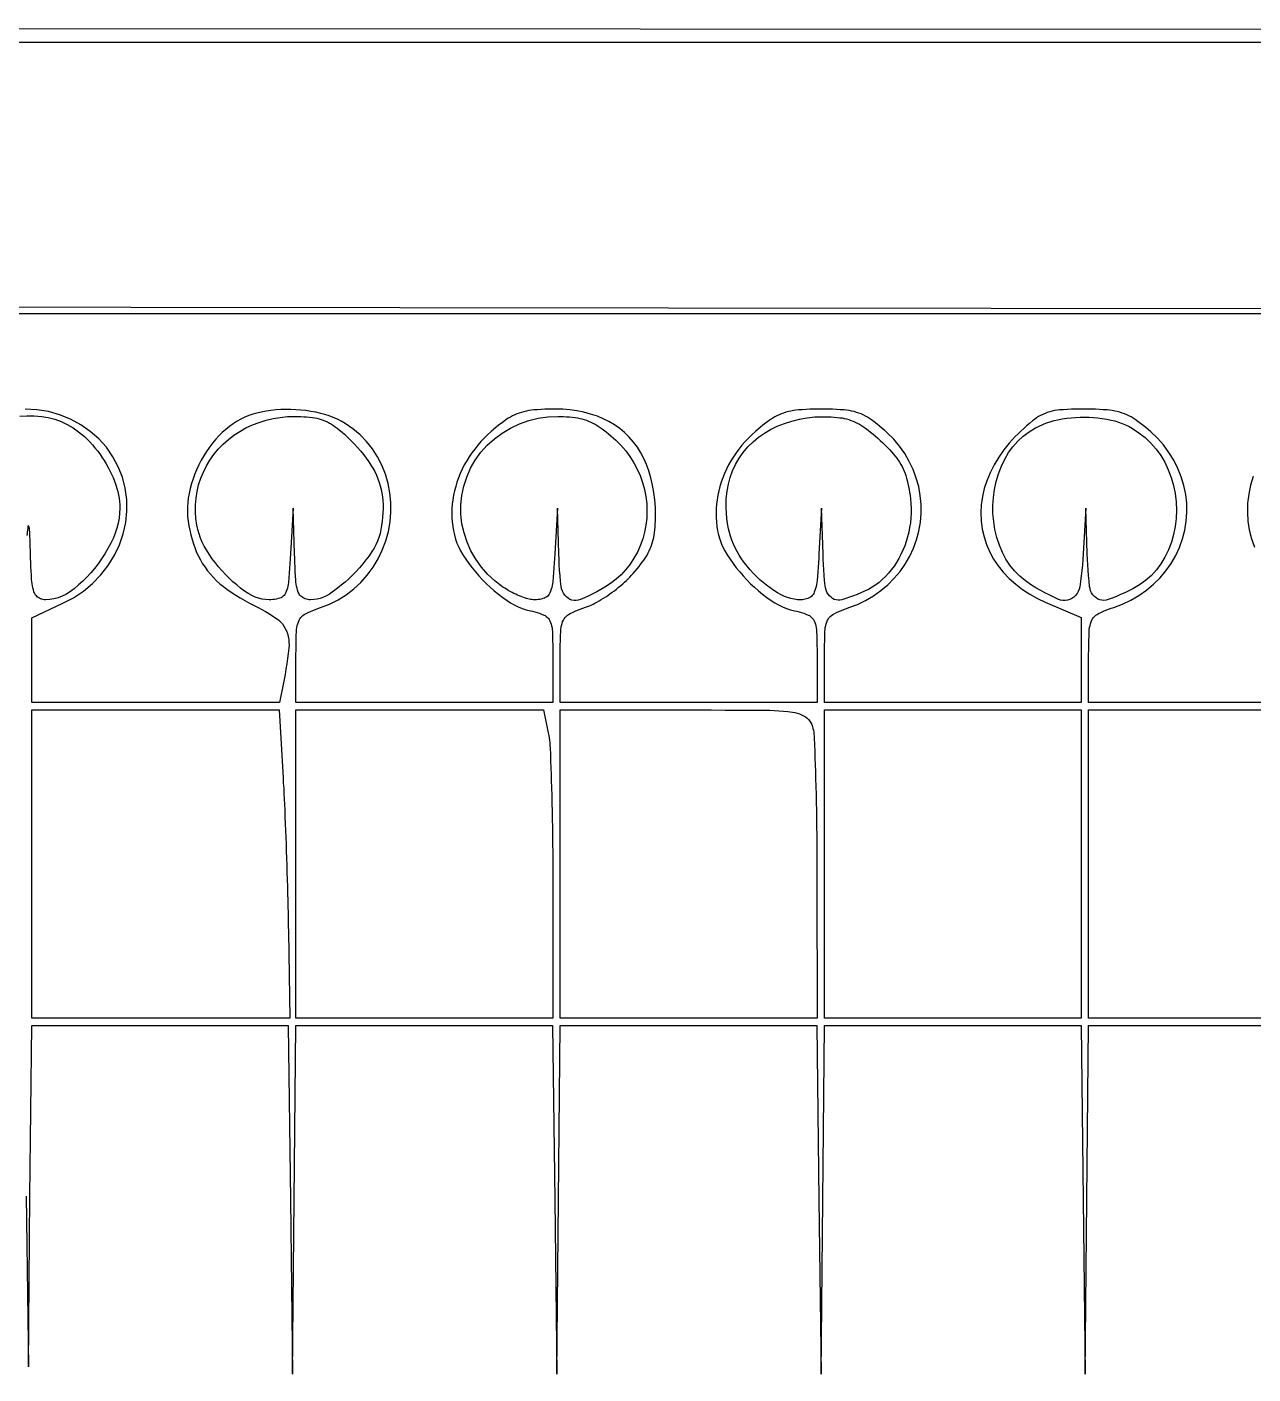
# Model space of a CAD drawing. Header units: millimetres. Extents: x -134 to 134, y -49 to 49.
# Drawn here: x -61.8 to -44.63, y -48.73 to -29.86 of the extents above; entities that cross this region are included whole.
import ezdxf

# ---------------------------------------------------------------- set-up
doc = ezdxf.new("R2010")
doc.units = ezdxf.units.MM
doc.header["$LTSCALE"] = 10
doc.header["$MEASUREMENT"] = 0

# ---------------------------------------------------------------- blocks, each defined once
blk = doc.blocks.new('DT0B-ULTRA_v_1')
at = {"color": 7, "linetype": 'Continuous', "lineweight": -3}
for points in [[(132.904, -29.961, 0), (-0.213, -29.908, 0), (-133.517, -29.856, 0)], [(-61.808, -46.234, 0), (-61.778, -48.624, 0), (-61.755, -46.234, 0), (-61.731, -43.844, 0), (-59.934, -43.844, 0), (-58.137, -43.844, 0), (-58.107, -46.285, 0), (-58.078, -48.727, 0), (-58.054, -46.285, 0), (-58.03, -43.844, 0), (-56.233, -43.844, 0), (-54.436, -43.844, 0), (-54.406, -46.285, 0), (-54.377, -48.727, 0), (-54.353, -46.285, 0), (-54.329, -43.844, 0), (-52.532, -43.844, 0), (-50.735, -43.844, 0), (-50.706, -46.285, 0), (-50.676, -48.727, 0), (-50.652, -46.285, 0), (-50.629, -43.844, 0), (-48.832, -43.844, 0), (-47.034, -43.844, 0), (-47.005, -46.285, 0), (-46.975, -48.727, 0), (-46.952, -46.285, 0), (-46.928, -43.844, 0), (-45.131, -43.844, 0), (-43.334, -43.844, 0)], [(-30.223, -33.821, 0), (-52.813, -33.795, 0), (-75.403, -33.769, 0)], [(-78.557, -30.069, 0), (-52.565, -30.069, 0), (-26.574, -30.069, 0)], [(-51.992, -37.249, 0), (-51.951, -37.311, 0), (-51.908, -37.373, 0), (-51.863, -37.432, 0), (-51.815, -37.491, 0), (-51.766, -37.547, 0), (-51.715, -37.602, 0), (-51.662, -37.655, 0), (-51.608, -37.706, 0), (-51.552, -37.756, 0), (-51.494, -37.803, 0), (-51.435, -37.849, 0), (-51.374, -37.892, 0), (-51.323, -37.924, 0), (-51.271, -37.953, 0), (-51.217, -37.979, 0), (-51.161, -38.001, 0), (-51.104, -38.02, 0), (-51.046, -38.034, 0), (-51.014, -38.042, 0), (-50.982, -38.05, 0), (-50.95, -38.06, 0), (-50.919, -38.07, 0), (-50.888, -38.082, 0), (-50.858, -38.094, 0), (-50.84, -38.103, 0), (-50.823, -38.114, 0), (-50.808, -38.127, 0), (-50.794, -38.142, 0), (-50.783, -38.158, 0), (-50.773, -38.175, 0), (-50.763, -38.199, 0), (-50.755, -38.223, 0), (-50.748, -38.247, 0), (-50.743, -38.272, 0), (-50.74, -38.297, 0), (-50.738, -38.323, 0), (-50.736, -38.388, 0), (-50.734, -38.452, 0), (-50.733, -38.517, 0), (-50.732, -38.582, 0), (-50.732, -38.647, 0), (-50.731, -38.712, 0), (-50.731, -39.321, 0), (-52.53, -39.321, 0), (-54.329, -39.321, 0), (-54.329, -38.712, 0), (-54.329, -38.646, 0), (-54.329, -38.581, 0), (-54.328, -38.515, 0), (-54.326, -38.449, 0), (-54.324, -38.384, 0), (-54.322, -38.318, 0), (-54.32, -38.292, 0), (-54.316, -38.266, 0), (-54.311, -38.24, 0), (-54.304, -38.215, 0), (-54.295, -38.19, 0), (-54.284, -38.166, 0), (-54.273, -38.147, 0), (-54.26, -38.129, 0), (-54.245, -38.113, 0), (-54.229, -38.098, 0), (-54.211, -38.085, 0), (-54.192, -38.074, 0), (-54.156, -38.058, 0), (-54.121, -38.042, 0), (-54.085, -38.027, 0), (-54.048, -38.012, 0), (-54.012, -37.999, 0), (-53.975, -37.986, 0), (-53.947, -37.977, 0), (-53.92, -37.966, 0), (-53.894, -37.955, 0), (-53.868, -37.943, 0), (-53.842, -37.93, 0), (-53.816, -37.916, 0), (-53.785, -37.897, 0), (-53.754, -37.879, 0), (-53.723, -37.859, 0), (-53.692, -37.84, 0), (-53.662, -37.819, 0), (-53.632, -37.798, 0), (-53.601, -37.776, 0), (-53.571, -37.753, 0), (-53.541, -37.73, 0), (-53.511, -37.706, 0), (-53.482, -37.682, 0), (-53.453, -37.657, 0), (-53.427, -37.634, 0), (-53.402, -37.611, 0), (-53.377, -37.587, 0), (-53.353, -37.562, 0), (-53.33, -37.537, 0), (-53.307, -37.512, 0), (-53.279, -37.479, 0), (-53.251, -37.447, 0), (-53.225, -37.413, 0), (-53.199, -37.379, 0), (-53.173, -37.345, 0), (-53.149, -37.31, 0), (-53.13, -37.282, 0), (-53.113, -37.254, 0), (-53.097, -37.224, 0), (-53.082, -37.195, 0), (-53.068, -37.164, 0), (-53.056, -37.133, 0), (-53.045, -37.102, 0), (-53.035, -37.071, 0), (-53.026, -37.039, 0), (-53.019, -37.007, 0), (-53.013, -36.974, 0), (-53.008, -36.941, 0), (-53.004, -36.9, 0), (-53, -36.858, 0), (-52.997, -36.816, 0), (-52.995, -36.774, 0), (-52.993, -36.733, 0), (-52.993, -36.691, 0), (-52.996, -36.586, 0), (-53.004, -36.482, 0), (-53.017, -36.378, 0), (-53.035, -36.275, 0), (-53.059, -36.173, 0), (-53.088, -36.072, 0), (-53.119, -35.986, 0), (-53.156, -35.902, 0), (-53.199, -35.821, 0), (-53.249, -35.744, 0), (-53.304, -35.671, 0), (-53.364, -35.602, 0), (-53.428, -35.539, 0), (-53.496, -35.482, 0), (-53.569, -35.43, 0), (-53.646, -35.384, 0), (-53.726, -35.344, 0), (-53.809, -35.31, 0), (-53.903, -35.28, 0), (-53.998, -35.254, 0), (-54.095, -35.234, 0), (-54.193, -35.22, 0), (-54.292, -35.212, 0), (-54.391, -35.209, 0), (-54.442, -35.209, 0), (-54.493, -35.21, 0), (-54.544, -35.212, 0), (-54.595, -35.215, 0), (-54.646, -35.218, 0), (-54.697, -35.222, 0), (-54.732, -35.226, 0), (-54.767, -35.231, 0), (-54.802, -35.237, 0), (-54.837, -35.246, 0), (-54.871, -35.255, 0), (-54.904, -35.266, 0), (-54.936, -35.278, 0), (-54.967, -35.291, 0), (-54.997, -35.305, 0), (-55.027, -35.321, 0), (-55.056, -35.338, 0), (-55.084, -35.357, 0), (-55.121, -35.383, 0), (-55.157, -35.409, 0), (-55.192, -35.436, 0), (-55.228, -35.464, 0), (-55.262, -35.493, 0), (-55.296, -35.522, 0), (-55.346, -35.568, 0), (-55.394, -35.616, 0), (-55.441, -35.665, 0), (-55.485, -35.716, 0), (-55.527, -35.769, 0), (-55.568, -35.823, 0), (-55.605, -35.878, 0), (-55.639, -35.934, 0), (-55.672, -35.991, 0), (-55.701, -36.05, 0), (-55.729, -36.11, 0), (-55.753, -36.171, 0), (-55.775, -36.231, 0), (-55.793, -36.292, 0), (-55.809, -36.354, 0), (-55.823, -36.416, 0), (-55.833, -36.479, 0), (-55.841, -36.543, 0), (-55.846, -36.604, 0), (-55.848, -36.666, 0), (-55.846, -36.728, 0), (-55.842, -36.79, 0), (-55.835, -36.852, 0), (-55.825, -36.913, 0), (-55.812, -36.972, 0), (-55.795, -37.03, 0), (-55.775, -37.087, 0), (-55.751, -37.143, 0), (-55.724, -37.197, 0), (-55.693, -37.249, 0), (-55.652, -37.311, 0), (-55.609, -37.373, 0), (-55.563, -37.432, 0), (-55.516, -37.491, 0), (-55.467, -37.547, 0), (-55.416, -37.602, 0), (-55.363, -37.655, 0), (-55.309, -37.706, 0), (-55.252, -37.756, 0), (-55.195, -37.803, 0), (-55.135, -37.849, 0), (-55.074, -37.892, 0), (-55.024, -37.924, 0), (-54.972, -37.953, 0), (-54.917, -37.979, 0), (-54.862, -38.001, 0), (-54.805, -38.02, 0), (-54.747, -38.034, 0), (-54.715, -38.042, 0), (-54.683, -38.05, 0), (-54.651, -38.06, 0), (-54.62, -38.07, 0), (-54.589, -38.082, 0), (-54.559, -38.094, 0), (-54.541, -38.103, 0), (-54.524, -38.114, 0), (-54.509, -38.127, 0), (-54.495, -38.142, 0), (-54.484, -38.158, 0), (-54.474, -38.175, 0), (-54.464, -38.199, 0), (-54.456, -38.223, 0), (-54.449, -38.247, 0), (-54.444, -38.272, 0), (-54.441, -38.297, 0), (-54.439, -38.323, 0), (-54.437, -38.388, 0), (-54.435, -38.452, 0), (-54.434, -38.517, 0), (-54.433, -38.582, 0), (-54.432, -38.647, 0), (-54.432, -38.712, 0), (-54.432, -39.321, 0), (-56.231, -39.321, 0), (-58.03, -39.321, 0), (-58.03, -38.712, 0), (-58.03, -38.647, 0), (-58.029, -38.582, 0), (-58.028, -38.516, 0), (-58.027, -38.451, 0), (-58.025, -38.386, 0), (-58.023, -38.321, 0), (-58.021, -38.295, 0), (-58.017, -38.269, 0), (-58.012, -38.243, 0), (-58.005, -38.217, 0), (-57.996, -38.192, 0), (-57.985, -38.168, 0), (-57.975, -38.149, 0), (-57.962, -38.131, 0), (-57.948, -38.114, 0), (-57.932, -38.1, 0), (-57.914, -38.087, 0), (-57.895, -38.076, 0), (-57.861, -38.059, 0), (-57.827, -38.044, 0), (-57.793, -38.029, 0), (-57.758, -38.015, 0), (-57.723, -38.002, 0), (-57.687, -37.99, 0), (-57.562, -37.942, 0), (-57.441, -37.882, 0), (-57.327, -37.81, 0), (-57.22, -37.728, 0), (-57.122, -37.637, 0), (-57.032, -37.536, 0), (-56.951, -37.425, 0), (-56.881, -37.308, 0), (-56.821, -37.184, 0), (-56.773, -37.056, 0), (-56.736, -36.924, 0), (-56.712, -36.789, 0), (-56.7, -36.654, 0), (-56.701, -36.519, 0), (-56.714, -36.384, 0), (-56.739, -36.251, 0), (-56.777, -36.121, 0), (-56.827, -35.995, 0), (-56.886, -35.877, 0), (-56.958, -35.766, 0), (-57.04, -35.663, 0), (-57.132, -35.569, 0), (-57.232, -35.484, 0), (-57.341, -35.41, 0), (-57.395, -35.379, 0), (-57.45, -35.351, 0), (-57.507, -35.326, 0), (-57.565, -35.304, 0), (-57.624, -35.285, 0), (-57.684, -35.269, 0), (-57.753, -35.254, 0), (-57.822, -35.241, 0), (-57.892, -35.231, 0), (-57.962, -35.223, 0), (-58.032, -35.218, 0), (-58.102, -35.215, 0), (-58.172, -35.215, 0), (-58.242, -35.217, 0), (-58.311, -35.222, 0), (-58.38, -35.229, 0), (-58.449, -35.239, 0), (-58.518, -35.252, 0), (-58.577, -35.265, 0), (-58.634, -35.282, 0), (-58.691, -35.301, 0), (-58.746, -35.324, 0), (-58.8, -35.35, 0), (-58.853, -35.379, 0), (-58.908, -35.414, 0), (-58.962, -35.452, 0), (-59.013, -35.493, 0), (-59.062, -35.536, 0), (-59.109, -35.582, 0), (-59.153, -35.631, 0), (-59.199, -35.686, 0), (-59.242, -35.743, 0), (-59.282, -35.802, 0), (-59.321, -35.862, 0), (-59.356, -35.924, 0), (-59.389, -35.988, 0), (-59.419, -36.052, 0), (-59.446, -36.118, 0), (-59.471, -36.185, 0), (-59.492, -36.253, 0), (-59.511, -36.321, 0), (-59.527, -36.391, 0), (-59.538, -36.455, 0), (-59.546, -36.519, 0), (-59.55, -36.584, 0), (-59.55, -36.648, 0), (-59.547, -36.713, 0), (-59.54, -36.778, 0), (-59.53, -36.843, 0), (-59.518, -36.907, 0), (-59.503, -36.972, 0), (-59.486, -37.035, 0), (-59.466, -37.098, 0), (-59.444, -37.16, 0), (-59.421, -37.216, 0), (-59.396, -37.27, 0), (-59.368, -37.323, 0), (-59.337, -37.375, 0), (-59.304, -37.425, 0), (-59.268, -37.473, 0), (-59.228, -37.521, 0), (-59.186, -37.568, 0), (-59.142, -37.613, 0), (-59.095, -37.655, 0), (-59.047, -37.695, 0), (-58.997, -37.733, 0), (-58.936, -37.776, 0), (-58.874, -37.816, 0), (-58.811, -37.855, 0), (-58.747, -37.892, 0), (-58.681, -37.927, 0), (-58.615, -37.961, 0), (-58.561, -37.988, 0), (-58.508, -38.016, 0), (-58.455, -38.046, 0), (-58.403, -38.077, 0), (-58.352, -38.109, 0), (-58.302, -38.143, 0), (-58.272, -38.166, 0), (-58.245, -38.191, 0), (-58.22, -38.219, 0), (-58.198, -38.25, 0), (-58.179, -38.282, 0), (-58.163, -38.316, 0), (-58.15, -38.355, 0), (-58.139, -38.394, 0), (-58.132, -38.435, 0), (-58.128, -38.475, 0), (-58.127, -38.516, 0), (-58.13, -38.557, 0), (-58.138, -38.631, 0), (-58.148, -38.705, 0), (-58.158, -38.779, 0), (-58.17, -38.853, 0), (-58.183, -38.926, 0), (-58.197, -38.999, 0), (-58.261, -39.321, 0), (-59.996, -39.321, 0), (-61.731, -39.321, 0), (-61.731, -38.727, 0), (-61.731, -38.133, 0), (-61.294, -37.93, 0), (-61.146, -37.852, 0), (-61.007, -37.758, 0), (-60.879, -37.651, 0), (-60.763, -37.531, 0), (-60.659, -37.399, 0), (-60.571, -37.257, 0), (-60.501, -37.111, 0), (-60.448, -36.958, 0), (-60.413, -36.8, 0), (-60.397, -36.64, 0), (-60.4, -36.478, 0), (-60.421, -36.318, 0), (-60.461, -36.164, 0), (-60.519, -36.016, 0), (-60.593, -35.876, 0), (-60.685, -35.745, 0), (-60.791, -35.627, 0), (-60.91, -35.522, 0), (-61.044, -35.429, 0), (-61.188, -35.351, 0), (-61.34, -35.29, 0), (-61.497, -35.245, 0), (-61.658, -35.218, 0), (-61.822, -35.209, 0)], [(-75.3, -33.872, 0), (-52.839, -33.872, 0), (-30.377, -33.872, 0)], [(-44.623, -36.155, 0), (-44.661, -36.276, 0), (-44.687, -36.399, 0), (-44.702, -36.525, 0), (-44.705, -36.652, 0), (-44.697, -36.778, 0), (-44.678, -36.903, 0), (-44.647, -37.025, 0), (-44.605, -37.145, 0)], [(-43.33, -39.321, 0), (-45.129, -39.321, 0), (-46.928, -39.321, 0), (-46.928, -38.712, 0), (-46.928, -38.646, 0), (-46.927, -38.581, 0), (-46.926, -38.515, 0), (-46.925, -38.45, 0), (-46.923, -38.385, 0), (-46.92, -38.319, 0), (-46.919, -38.293, 0), (-46.915, -38.267, 0), (-46.909, -38.241, 0), (-46.902, -38.216, 0), (-46.893, -38.191, 0), (-46.882, -38.167, 0), (-46.872, -38.148, 0), (-46.859, -38.13, 0), (-46.844, -38.113, 0), (-46.828, -38.098, 0), (-46.81, -38.086, 0), (-46.791, -38.075, 0), (-46.756, -38.058, 0), (-46.721, -38.042, 0), (-46.686, -38.027, 0), (-46.65, -38.013, 0), (-46.614, -38, 0), (-46.577, -37.987, 0), (-46.456, -37.941, 0), (-46.338, -37.886, 0), (-46.226, -37.82, 0), (-46.12, -37.746, 0), (-46.02, -37.662, 0), (-45.927, -37.571, 0), (-45.845, -37.475, 0), (-45.772, -37.371, 0), (-45.709, -37.262, 0), (-45.656, -37.147, 0), (-45.613, -37.028, 0), (-45.582, -36.905, 0), (-45.561, -36.781, 0), (-45.552, -36.655, 0), (-45.555, -36.529, 0), (-45.569, -36.404, 0), (-45.594, -36.281, 0), (-45.631, -36.16, 0), (-45.679, -36.04, 0), (-45.737, -35.925, 0), (-45.804, -35.816, 0), (-45.881, -35.712, 0), (-45.966, -35.616, 0), (-46.059, -35.527, 0), (-46.094, -35.496, 0), (-46.129, -35.467, 0), (-46.166, -35.438, 0), (-46.202, -35.41, 0), (-46.239, -35.383, 0), (-46.277, -35.356, 0), (-46.305, -35.338, 0), (-46.334, -35.32, 0), (-46.364, -35.304, 0), (-46.395, -35.29, 0), (-46.427, -35.277, 0), (-46.458, -35.265, 0), (-46.493, -35.254, 0), (-46.528, -35.245, 0), (-46.563, -35.237, 0), (-46.598, -35.23, 0), (-46.634, -35.225, 0), (-46.67, -35.221, 0), (-46.724, -35.218, 0), (-46.778, -35.214, 0), (-46.832, -35.212, 0), (-46.887, -35.21, 0), (-46.941, -35.209, 0), (-46.995, -35.209, 0), (-47.052, -35.209, 0), (-47.109, -35.21, 0), (-47.166, -35.212, 0), (-47.223, -35.215, 0), (-47.28, -35.218, 0), (-47.337, -35.222, 0), (-47.371, -35.225, 0), (-47.406, -35.231, 0), (-47.44, -35.238, 0), (-47.474, -35.246, 0), (-47.507, -35.257, 0), (-47.539, -35.269, 0), (-47.571, -35.283, 0), (-47.601, -35.298, 0), (-47.631, -35.315, 0), (-47.66, -35.333, 0), (-47.688, -35.353, 0), (-47.715, -35.374, 0), (-47.756, -35.41, 0), (-47.797, -35.445, 0), (-47.837, -35.482, 0), (-47.877, -35.519, 0), (-47.916, -35.556, 0), (-47.955, -35.595, 0), (-48.039, -35.685, 0), (-48.117, -35.782, 0), (-48.188, -35.884, 0), (-48.252, -35.99, 0), (-48.308, -36.101, 0), (-48.356, -36.215, 0), (-48.392, -36.324, 0), (-48.417, -36.435, 0), (-48.433, -36.549, 0), (-48.438, -36.663, 0), (-48.434, -36.777, 0), (-48.418, -36.89, 0), (-48.393, -37.001, 0), (-48.358, -37.108, 0), (-48.313, -37.212, 0), (-48.259, -37.311, 0), (-48.196, -37.405, 0), (-48.125, -37.493, 0), (-48.041, -37.581, 0), (-47.95, -37.662, 0), (-47.854, -37.736, 0), (-47.753, -37.804, 0), (-47.646, -37.863, 0), (-47.536, -37.914, 0), (-47.031, -38.128, 0), (-47.031, -38.724, 0), (-47.031, -39.321, 0), (-48.83, -39.321, 0), (-50.629, -39.321, 0), (-50.629, -38.712, 0), (-50.628, -38.647, 0), (-50.628, -38.582, 0), (-50.627, -38.516, 0), (-50.625, -38.451, 0), (-50.623, -38.386, 0), (-50.621, -38.321, 0), (-50.619, -38.295, 0), (-50.616, -38.269, 0), (-50.61, -38.243, 0), (-50.603, -38.217, 0), (-50.594, -38.192, 0), (-50.584, -38.168, 0), (-50.573, -38.149, 0), (-50.561, -38.131, 0), (-50.546, -38.114, 0), (-50.53, -38.1, 0), (-50.512, -38.087, 0), (-50.493, -38.076, 0), (-50.46, -38.059, 0), (-50.426, -38.044, 0), (-50.391, -38.029, 0), (-50.356, -38.015, 0), (-50.321, -38.002, 0), (-50.286, -37.99, 0), (-50.167, -37.945, 0), (-50.052, -37.89, 0), (-49.942, -37.826, 0), (-49.838, -37.752, 0), (-49.74, -37.67, 0), (-49.65, -37.58, 0), (-49.569, -37.484, 0), (-49.497, -37.381, 0), (-49.434, -37.272, 0), (-49.381, -37.158, 0), (-49.338, -37.04, 0), (-49.306, -36.918, 0), (-49.284, -36.795, 0), (-49.274, -36.67, 0), (-49.274, -36.545, 0), (-49.286, -36.42, 0), (-49.308, -36.296, 0), (-49.342, -36.176, 0), (-49.386, -36.057, 0), (-49.44, -35.942, 0), (-49.504, -35.833, 0), (-49.577, -35.729, 0), (-49.658, -35.632, 0), (-49.748, -35.543, 0), (-49.783, -35.511, 0), (-49.819, -35.48, 0), (-49.856, -35.449, 0), (-49.892, -35.419, 0), (-49.93, -35.39, 0), (-49.968, -35.361, 0), (-49.996, -35.342, 0), (-50.024, -35.324, 0), (-50.054, -35.307, 0), (-50.084, -35.292, 0), (-50.115, -35.278, 0), (-50.146, -35.266, 0), (-50.179, -35.255, 0), (-50.213, -35.245, 0), (-50.248, -35.237, 0), (-50.282, -35.23, 0), (-50.317, -35.225, 0), (-50.353, -35.222, 0), (-50.406, -35.218, 0), (-50.46, -35.214, 0), (-50.514, -35.212, 0), (-50.567, -35.21, 0), (-50.621, -35.209, 0), (-50.675, -35.209, 0), (-50.728, -35.209, 0), (-50.781, -35.21, 0), (-50.833, -35.212, 0), (-50.886, -35.214, 0), (-50.939, -35.218, 0), (-50.992, -35.222, 0), (-51.027, -35.225, 0), (-51.063, -35.23, 0), (-51.098, -35.237, 0), (-51.133, -35.245, 0), (-51.167, -35.254, 0), (-51.201, -35.265, 0), (-51.233, -35.277, 0), (-51.264, -35.29, 0), (-51.295, -35.304, 0), (-51.324, -35.32, 0), (-51.353, -35.337, 0), (-51.382, -35.356, 0), (-51.419, -35.382, 0), (-51.455, -35.408, 0), (-51.491, -35.436, 0), (-51.526, -35.464, 0), (-51.561, -35.493, 0), (-51.595, -35.522, 0), (-51.645, -35.568, 0), (-51.694, -35.616, 0), (-51.74, -35.665, 0), (-51.784, -35.716, 0), (-51.827, -35.769, 0), (-51.867, -35.823, 0), (-51.904, -35.878, 0), (-51.939, -35.934, 0), (-51.971, -35.991, 0), (-52.001, -36.05, 0), (-52.028, -36.11, 0), (-52.053, -36.171, 0), (-52.074, -36.231, 0), (-52.093, -36.292, 0), (-52.109, -36.354, 0), (-52.122, -36.416, 0), (-52.132, -36.479, 0), (-52.14, -36.543, 0), (-52.145, -36.604, 0), (-52.147, -36.666, 0), (-52.146, -36.728, 0), (-52.142, -36.79, 0), (-52.134, -36.852, 0), (-52.124, -36.913, 0), (-52.111, -36.972, 0), (-52.095, -37.03, 0), (-52.074, -37.087, 0), (-52.05, -37.143, 0), (-52.023, -37.197, 0), (-51.992, -37.249, 0)], [(-61.075, -35.526, 0), (-61.033, -35.56, 0), (-60.993, -35.595, 0), (-60.954, -35.632, 0), (-60.917, -35.67, 0), (-60.881, -35.709, 0), (-60.846, -35.75, 0), (-60.811, -35.794, 0), (-60.778, -35.838, 0), (-60.747, -35.884, 0), (-60.716, -35.93, 0), (-60.688, -35.978, 0), (-60.661, -36.026, 0), (-60.636, -36.073, 0), (-60.613, -36.121, 0), (-60.592, -36.17, 0), (-60.572, -36.219, 0), (-60.555, -36.269, 0), (-60.538, -36.32, 0), (-60.526, -36.365, 0), (-60.516, -36.411, 0), (-60.508, -36.457, 0), (-60.502, -36.503, 0), (-60.499, -36.55, 0), (-60.497, -36.597, 0), (-60.5, -36.668, 0), (-60.507, -36.739, 0), (-60.52, -36.809, 0), (-60.538, -36.878, 0), (-60.56, -36.946, 0), (-60.587, -37.012, 0), (-60.623, -37.089, 0), (-60.663, -37.163, 0), (-60.706, -37.236, 0), (-60.752, -37.307, 0), (-60.801, -37.376, 0), (-60.853, -37.443, 0), (-60.905, -37.504, 0), (-60.959, -37.563, 0), (-61.017, -37.62, 0), (-61.076, -37.673, 0), (-61.138, -37.725, 0), (-61.202, -37.773, 0), (-61.253, -37.805, 0), (-61.306, -37.832, 0), (-61.362, -37.854, 0), (-61.42, -37.869, 0), (-61.479, -37.878, 0), (-61.539, -37.882, 0), (-61.557, -37.881, 0), (-61.574, -37.878, 0), (-61.592, -37.873, 0), (-61.608, -37.867, 0), (-61.624, -37.859, 0), (-61.639, -37.85, 0), (-61.653, -37.839, 0), (-61.665, -37.827, 0), (-61.676, -37.814, 0), (-61.686, -37.799, 0), (-61.694, -37.784, 0), (-61.7, -37.767, 0), (-61.708, -37.74, 0), (-61.715, -37.712, 0), (-61.721, -37.684, 0), (-61.726, -37.655, 0), (-61.73, -37.626, 0), (-61.732, -37.598, 0), (-61.736, -37.538, 0), (-61.739, -37.478, 0), (-61.742, -37.418, 0), (-61.744, -37.359, 0), (-61.746, -37.299, 0), (-61.748, -37.239, 0), (-61.75, -37.19, 0), (-61.751, -37.141, 0), (-61.753, -37.092, 0), (-61.754, -37.043, 0), (-61.756, -36.994, 0), (-61.758, -36.946, 0), (-61.759, -36.93, 0), (-61.76, -36.914, 0), (-61.762, -36.899, 0), (-61.764, -36.883, 0), (-61.767, -36.868, 0), (-61.77, -36.852, 0), (-61.771, -36.851, 0), (-61.771, -36.85, 0), (-61.772, -36.848, 0), (-61.774, -36.848, 0), (-61.775, -36.847, 0), (-61.776, -36.847, 0), (-61.776, -36.847, 0), (-61.779, -36.847, 0), (-61.78, -36.847, 0), (-61.781, -36.848, 0), (-61.783, -36.849, 0), (-61.783, -36.851, 0), (-61.784, -36.852, 0), (-61.784, -36.852, 0), (-61.787, -36.879, 0), (-61.791, -36.904, 0), (-61.794, -36.93, 0), (-61.796, -36.956, 0), (-61.799, -36.982, 0)], [(-61.899, -35.31, 0), (-61.797, -35.303, 0), (-61.695, -35.304, 0), (-61.594, -35.312, 0), (-61.5, -35.327, 0), (-61.408, -35.351, 0), (-61.319, -35.383, 0), (-61.233, -35.423, 0), (-61.152, -35.471, 0), (-61.075, -35.526, 0)], [(-57.255, -35.655, 0), (-57.211, -35.701, 0), (-57.168, -35.748, 0), (-57.126, -35.796, 0), (-57.086, -35.845, 0), (-57.047, -35.896, 0), (-57.01, -35.948, 0), (-56.98, -35.993, 0), (-56.952, -36.039, 0), (-56.927, -36.086, 0), (-56.904, -36.135, 0), (-56.883, -36.185, 0), (-56.865, -36.236, 0), (-56.849, -36.286, 0), (-56.837, -36.336, 0), (-56.826, -36.388, 0), (-56.819, -36.44, 0), (-56.813, -36.492, 0), (-56.811, -36.544, 0), (-56.811, -36.603, 0), (-56.812, -36.663, 0), (-56.816, -36.722, 0), (-56.822, -36.781, 0), (-56.83, -36.839, 0), (-56.84, -36.898, 0), (-56.852, -36.952, 0), (-56.868, -37.006, 0), (-56.887, -37.058, 0), (-56.91, -37.109, 0), (-56.937, -37.159, 0), (-56.966, -37.206, 0), (-57.007, -37.265, 0), (-57.05, -37.323, 0), (-57.095, -37.379, 0), (-57.142, -37.434, 0), (-57.19, -37.487, 0), (-57.24, -37.538, 0), (-57.29, -37.586, 0), (-57.342, -37.633, 0), (-57.395, -37.677, 0), (-57.449, -37.72, 0), (-57.504, -37.761, 0), (-57.561, -37.801, 0), (-57.602, -37.825, 0), (-57.644, -37.845, 0), (-57.689, -37.861, 0), (-57.734, -37.872, 0), (-57.781, -37.879, 0), (-57.828, -37.882, 0), (-57.847, -37.881, 0), (-57.865, -37.878, 0), (-57.884, -37.874, 0), (-57.901, -37.868, 0), (-57.919, -37.86, 0), (-57.935, -37.851, 0), (-57.949, -37.841, 0), (-57.962, -37.83, 0), (-57.974, -37.817, 0), (-57.984, -37.803, 0), (-57.992, -37.788, 0), (-57.999, -37.772, 0), (-58.008, -37.745, 0), (-58.015, -37.717, 0), (-58.021, -37.69, 0), (-58.026, -37.662, 0), (-58.03, -37.634, 0), (-58.032, -37.605, 0), (-58.036, -37.544, 0), (-58.04, -37.483, 0), (-58.043, -37.422, 0), (-58.046, -37.361, 0), (-58.048, -37.3, 0), (-58.05, -37.239, 0), (-58.07, -36.597, 0), (-58.106, -37.239, 0), (-58.11, -37.306, 0), (-58.115, -37.372, 0), (-58.119, -37.439, 0), (-58.124, -37.506, 0), (-58.129, -37.572, 0), (-58.135, -37.639, 0), (-58.138, -37.665, 0), (-58.143, -37.69, 0), (-58.149, -37.716, 0), (-58.156, -37.741, 0), (-58.165, -37.765, 0), (-58.175, -37.789, 0), (-58.184, -37.805, 0), (-58.195, -37.819, 0), (-58.207, -37.832, 0), (-58.222, -37.843, 0), (-58.237, -37.852, 0), (-58.254, -37.858, 0), (-58.279, -37.865, 0), (-58.304, -37.871, 0), (-58.329, -37.876, 0), (-58.354, -37.879, 0), (-58.38, -37.881, 0), (-58.405, -37.882, 0), (-58.455, -37.879, 0), (-58.505, -37.872, 0), (-58.554, -37.86, 0), (-58.602, -37.843, 0), (-58.647, -37.822, 0), (-58.691, -37.797, 0), (-58.749, -37.758, 0), (-58.805, -37.716, 0), (-58.86, -37.673, 0), (-58.913, -37.627, 0), (-58.964, -37.58, 0), (-59.014, -37.531, 0), (-59.064, -37.477, 0), (-59.113, -37.421, 0), (-59.159, -37.364, 0), (-59.203, -37.305, 0), (-59.245, -37.244, 0), (-59.285, -37.182, 0), (-59.316, -37.128, 0), (-59.343, -37.073, 0), (-59.367, -37.016, 0), (-59.388, -36.957, 0), (-59.405, -36.898, 0), (-59.418, -36.837, 0), (-59.432, -36.743, 0), (-59.439, -36.648, 0), (-59.438, -36.552, 0), (-59.43, -36.457, 0), (-59.415, -36.363, 0), (-59.393, -36.27, 0), (-59.363, -36.179, 0), (-59.327, -36.091, 0), (-59.284, -36.005, 0), (-59.235, -35.924, 0), (-59.179, -35.846, 0), (-59.118, -35.772, 0), (-59.05, -35.701, 0), (-58.976, -35.636, 0), (-58.898, -35.576, 0), (-58.816, -35.522, 0), (-58.73, -35.474, 0), (-58.64, -35.432, 0), (-58.545, -35.396, 0), (-58.448, -35.366, 0), (-58.349, -35.342, 0), (-58.249, -35.326, 0), (-58.147, -35.315, 0), (-58.046, -35.312, 0), (-58.004, -35.312, 0), (-57.963, -35.314, 0), (-57.922, -35.316, 0), (-57.881, -35.319, 0), (-57.84, -35.323, 0), (-57.799, -35.327, 0), (-57.768, -35.332, 0), (-57.737, -35.338, 0), (-57.707, -35.346, 0), (-57.677, -35.355, 0), (-57.647, -35.365, 0), (-57.618, -35.377, 0), (-57.589, -35.39, 0), (-57.56, -35.405, 0), (-57.532, -35.421, 0), (-57.505, -35.438, 0), (-57.479, -35.457, 0), (-57.453, -35.477, 0), (-57.419, -35.505, 0), (-57.385, -35.534, 0), (-57.352, -35.563, 0), (-57.319, -35.593, 0), (-57.287, -35.624, 0), (-57.255, -35.655, 0)], [(-53.551, -35.646, 0), (-53.479, -35.717, 0), (-53.412, -35.793, 0), (-53.352, -35.874, 0), (-53.297, -35.96, 0), (-53.25, -36.049, 0), (-53.209, -36.142, 0), (-53.175, -36.237, 0), (-53.149, -36.335, 0), (-53.13, -36.435, 0), (-53.118, -36.535, 0), (-53.114, -36.636, 0), (-53.118, -36.738, 0), (-53.129, -36.836, 0), (-53.148, -36.934, 0), (-53.174, -37.029, 0), (-53.208, -37.123, 0), (-53.249, -37.213, 0), (-53.296, -37.3, 0), (-53.349, -37.381, 0), (-53.409, -37.458, 0), (-53.475, -37.529, 0), (-53.546, -37.594, 0), (-53.623, -37.653, 0), (-53.704, -37.706, 0), (-53.76, -37.738, 0), (-53.816, -37.769, 0), (-53.873, -37.798, 0), (-53.93, -37.826, 0), (-53.989, -37.853, 0), (-54.047, -37.879, 0), (-54.076, -37.888, 0), (-54.105, -37.892, 0), (-54.135, -37.891, 0), (-54.165, -37.886, 0), (-54.193, -37.875, 0), (-54.218, -37.859, 0), (-54.243, -37.838, 0), (-54.265, -37.814, 0), (-54.284, -37.787, 0), (-54.298, -37.758, 0), (-54.309, -37.727, 0), (-54.315, -37.695, 0), (-54.324, -37.619, 0), (-54.331, -37.543, 0), (-54.337, -37.467, 0), (-54.342, -37.391, 0), (-54.346, -37.315, 0), (-54.349, -37.239, 0), (-54.369, -36.597, 0), (-54.406, -37.239, 0), (-54.409, -37.304, 0), (-54.414, -37.369, 0), (-54.418, -37.434, 0), (-54.423, -37.499, 0), (-54.428, -37.564, 0), (-54.434, -37.629, 0), (-54.437, -37.656, 0), (-54.441, -37.682, 0), (-54.447, -37.708, 0), (-54.455, -37.734, 0), (-54.463, -37.76, 0), (-54.473, -37.784, 0), (-54.482, -37.8, 0), (-54.492, -37.815, 0), (-54.504, -37.828, 0), (-54.518, -37.839, 0), (-54.533, -37.849, 0), (-54.549, -37.856, 0), (-54.571, -37.864, 0), (-54.594, -37.87, 0), (-54.616, -37.875, 0), (-54.64, -37.879, 0), (-54.663, -37.881, 0), (-54.686, -37.882, 0), (-54.706, -37.881, 0), (-54.725, -37.879, 0), (-54.745, -37.877, 0), (-54.764, -37.873, 0), (-54.783, -37.869, 0), (-54.802, -37.863, 0), (-54.827, -37.855, 0), (-54.852, -37.845, 0), (-54.877, -37.836, 0), (-54.902, -37.826, 0), (-54.927, -37.815, 0), (-54.951, -37.804, 0), (-54.978, -37.791, 0), (-55.004, -37.777, 0), (-55.03, -37.763, 0), (-55.056, -37.749, 0), (-55.081, -37.734, 0), (-55.107, -37.718, 0), (-55.131, -37.703, 0), (-55.154, -37.687, 0), (-55.177, -37.67, 0), (-55.2, -37.653, 0), (-55.223, -37.635, 0), (-55.245, -37.617, 0), (-55.344, -37.525, 0), (-55.433, -37.423, 0), (-55.512, -37.313, 0), (-55.579, -37.196, 0), (-55.634, -37.073, 0), (-55.676, -36.945, 0), (-55.705, -36.815, 0), (-55.719, -36.683, 0), (-55.72, -36.55, 0), (-55.707, -36.418, 0), (-55.68, -36.288, 0), (-55.639, -36.162, 0), (-55.585, -36.039, 0), (-55.518, -35.923, 0), (-55.439, -35.814, 0), (-55.35, -35.714, 0), (-55.251, -35.624, 0), (-55.143, -35.545, 0), (-55.024, -35.475, 0), (-54.9, -35.417, 0), (-54.77, -35.371, 0), (-54.637, -35.338, 0), (-54.501, -35.318, 0), (-54.364, -35.312, 0), (-54.323, -35.312, 0), (-54.282, -35.313, 0), (-54.241, -35.316, 0), (-54.2, -35.319, 0), (-54.16, -35.323, 0), (-54.119, -35.327, 0), (-54.087, -35.332, 0), (-54.055, -35.339, 0), (-54.024, -35.346, 0), (-53.993, -35.355, 0), (-53.962, -35.366, 0), (-53.932, -35.377, 0), (-53.901, -35.391, 0), (-53.871, -35.405, 0), (-53.841, -35.421, 0), (-53.813, -35.438, 0), (-53.785, -35.456, 0), (-53.757, -35.476, 0), (-53.722, -35.502, 0), (-53.686, -35.53, 0), (-53.652, -35.558, 0), (-53.617, -35.587, 0), (-53.584, -35.616, 0), (-53.551, -35.646, 0)], [(-49.846, -35.649, 0), (-49.813, -35.68, 0), (-49.781, -35.711, 0), (-49.75, -35.743, 0), (-49.719, -35.775, 0), (-49.688, -35.808, 0), (-49.659, -35.842, 0), (-49.636, -35.869, 0), (-49.615, -35.896, 0), (-49.595, -35.925, 0), (-49.576, -35.954, 0), (-49.558, -35.984, 0), (-49.541, -36.015, 0), (-49.526, -36.046, 0), (-49.512, -36.078, 0), (-49.499, -36.11, 0), (-49.488, -36.142, 0), (-49.477, -36.175, 0), (-49.469, -36.209, 0), (-49.459, -36.251, 0), (-49.45, -36.293, 0), (-49.442, -36.336, 0), (-49.435, -36.379, 0), (-49.429, -36.422, 0), (-49.424, -36.465, 0), (-49.418, -36.532, 0), (-49.415, -36.6, 0), (-49.415, -36.667, 0), (-49.418, -36.735, 0), (-49.425, -36.802, 0), (-49.435, -36.869, 0), (-49.447, -36.934, 0), (-49.463, -36.999, 0), (-49.482, -37.063, 0), (-49.504, -37.125, 0), (-49.529, -37.187, 0), (-49.557, -37.247, 0), (-49.586, -37.303, 0), (-49.619, -37.358, 0), (-49.654, -37.41, 0), (-49.692, -37.461, 0), (-49.732, -37.51, 0), (-49.775, -37.556, 0), (-49.818, -37.598, 0), (-49.863, -37.637, 0), (-49.911, -37.672, 0), (-49.961, -37.705, 0), (-50.012, -37.735, 0), (-50.066, -37.761, 0), (-50.117, -37.784, 0), (-50.17, -37.806, 0), (-50.223, -37.826, 0), (-50.276, -37.845, 0), (-50.33, -37.863, 0), (-50.384, -37.88, 0), (-50.411, -37.886, 0), (-50.438, -37.887, 0), (-50.465, -37.883, 0), (-50.491, -37.875, 0), (-50.515, -37.862, 0), (-50.536, -37.846, 0), (-50.558, -37.824, 0), (-50.577, -37.8, 0), (-50.593, -37.773, 0), (-50.605, -37.745, 0), (-50.614, -37.715, 0), (-50.619, -37.685, 0), (-50.626, -37.611, 0), (-50.632, -37.537, 0), (-50.638, -37.462, 0), (-50.642, -37.388, 0), (-50.646, -37.313, 0), (-50.648, -37.239, 0), (-50.668, -36.597, 0), (-50.705, -37.239, 0), (-50.708, -37.301, 0), (-50.713, -37.363, 0), (-50.717, -37.426, 0), (-50.722, -37.488, 0), (-50.727, -37.55, 0), (-50.732, -37.612, 0), (-50.735, -37.64, 0), (-50.74, -37.667, 0), (-50.746, -37.695, 0), (-50.753, -37.722, 0), (-50.761, -37.749, 0), (-50.771, -37.775, 0), (-50.779, -37.791, 0), (-50.788, -37.806, 0), (-50.799, -37.82, 0), (-50.812, -37.833, 0), (-50.826, -37.844, 0), (-50.841, -37.853, 0), (-50.859, -37.861, 0), (-50.878, -37.869, 0), (-50.898, -37.874, 0), (-50.918, -37.878, 0), (-50.938, -37.881, 0), (-50.958, -37.882, 0), (-51.006, -37.88, 0), (-51.053, -37.874, 0), (-51.1, -37.864, 0), (-51.145, -37.85, 0), (-51.19, -37.833, 0), (-51.233, -37.812, 0), (-51.286, -37.781, 0), (-51.338, -37.749, 0), (-51.389, -37.714, 0), (-51.438, -37.678, 0), (-51.486, -37.639, 0), (-51.533, -37.599, 0), (-51.58, -37.554, 0), (-51.626, -37.507, 0), (-51.67, -37.459, 0), (-51.712, -37.409, 0), (-51.753, -37.358, 0), (-51.791, -37.305, 0), (-51.823, -37.256, 0), (-51.853, -37.206, 0), (-51.879, -37.154, 0), (-51.903, -37.1, 0), (-51.924, -37.046, 0), (-51.943, -36.99, 0), (-51.97, -36.887, 0), (-51.989, -36.783, 0), (-52.001, -36.678, 0), (-52.006, -36.572, 0), (-52.003, -36.466, 0), (-51.992, -36.36, 0), (-51.974, -36.263, 0), (-51.948, -36.167, 0), (-51.914, -36.074, 0), (-51.872, -35.984, 0), (-51.822, -35.898, 0), (-51.765, -35.817, 0), (-51.7, -35.74, 0), (-51.629, -35.669, 0), (-51.552, -35.603, 0), (-51.47, -35.545, 0), (-51.383, -35.494, 0), (-51.292, -35.45, 0), (-51.19, -35.41, 0), (-51.086, -35.377, 0), (-50.979, -35.351, 0), (-50.871, -35.332, 0), (-50.762, -35.32, 0), (-50.653, -35.316, 0), (-50.613, -35.316, 0), (-50.573, -35.317, 0), (-50.532, -35.319, 0), (-50.492, -35.321, 0), (-50.452, -35.325, 0), (-50.413, -35.33, 0), (-50.381, -35.334, 0), (-50.35, -35.34, 0), (-50.319, -35.348, 0), (-50.288, -35.357, 0), (-50.258, -35.367, 0), (-50.228, -35.379, 0), (-50.198, -35.392, 0), (-50.168, -35.407, 0), (-50.138, -35.422, 0), (-50.11, -35.439, 0), (-50.082, -35.458, 0), (-50.054, -35.477, 0), (-50.018, -35.504, 0), (-49.983, -35.532, 0), (-49.948, -35.56, 0), (-49.914, -35.589, 0), (-49.88, -35.619, 0), (-49.846, -35.649, 0)], [(-46.315, -35.48, 0), (-46.223, -35.54, 0), (-46.136, -35.609, 0), (-46.056, -35.686, 0), (-45.984, -35.77, 0), (-45.919, -35.86, 0), (-45.863, -35.955, 0), (-45.814, -36.06, 0), (-45.772, -36.169, 0), (-45.74, -36.28, 0), (-45.717, -36.394, 0), (-45.702, -36.51, 0), (-45.697, -36.626, 0), (-45.702, -36.74, 0), (-45.715, -36.853, 0), (-45.738, -36.965, 0), (-45.77, -37.074, 0), (-45.811, -37.181, 0), (-45.86, -37.283, 0), (-45.915, -37.375, 0), (-45.978, -37.46, 0), (-46.05, -37.539, 0), (-46.13, -37.609, 0), (-46.216, -37.672, 0), (-46.308, -37.726, 0), (-46.365, -37.754, 0), (-46.422, -37.782, 0), (-46.48, -37.808, 0), (-46.539, -37.833, 0), (-46.598, -37.857, 0), (-46.657, -37.879, 0), (-46.685, -37.887, 0), (-46.714, -37.89, 0), (-46.743, -37.888, 0), (-46.772, -37.881, 0), (-46.799, -37.87, 0), (-46.823, -37.854, 0), (-46.847, -37.834, 0), (-46.868, -37.81, 0), (-46.886, -37.783, 0), (-46.9, -37.754, 0), (-46.909, -37.724, 0), (-46.915, -37.693, 0), (-46.923, -37.617, 0), (-46.93, -37.542, 0), (-46.936, -37.466, 0), (-46.941, -37.391, 0), (-46.945, -37.315, 0), (-46.948, -37.239, 0), (-46.967, -36.597, 0), (-47.004, -37.239, 0), (-47.009, -37.316, 0), (-47.015, -37.393, 0), (-47.023, -37.47, 0), (-47.032, -37.546, 0), (-47.042, -37.623, 0), (-47.053, -37.699, 0), (-47.061, -37.732, 0), (-47.073, -37.764, 0), (-47.09, -37.794, 0), (-47.111, -37.82, 0), (-47.136, -37.844, 0), (-47.163, -37.864, 0), (-47.193, -37.878, 0), (-47.224, -37.888, 0), (-47.256, -37.892, 0), (-47.289, -37.892, 0), (-47.321, -37.886, 0), (-47.351, -37.875, 0), (-47.415, -37.845, 0), (-47.479, -37.813, 0), (-47.542, -37.781, 0), (-47.605, -37.747, 0), (-47.666, -37.712, 0), (-47.727, -37.676, 0), (-47.813, -37.617, 0), (-47.892, -37.551, 0), (-47.965, -37.477, 0), (-48.03, -37.397, 0), (-48.086, -37.31, 0), (-48.134, -37.218, 0), (-48.177, -37.114, 0), (-48.213, -37.006, 0), (-48.24, -36.897, 0), (-48.258, -36.785, 0), (-48.268, -36.673, 0), (-48.27, -36.56, 0), (-48.263, -36.447, 0), (-48.247, -36.335, 0), (-48.223, -36.225, 0), (-48.19, -36.116, 0), (-48.15, -36.011, 0), (-48.101, -35.909, 0), (-48.049, -35.819, 0), (-47.988, -35.736, 0), (-47.919, -35.659, 0), (-47.843, -35.588, 0), (-47.76, -35.526, 0), (-47.672, -35.472, 0), (-47.622, -35.447, 0), (-47.572, -35.424, 0), (-47.52, -35.404, 0), (-47.467, -35.386, 0), (-47.413, -35.371, 0), (-47.359, -35.359, 0), (-47.297, -35.347, 0), (-47.235, -35.338, 0), (-47.173, -35.331, 0), (-47.11, -35.326, 0), (-47.047, -35.323, 0), (-46.985, -35.322, 0), (-46.922, -35.323, 0), (-46.86, -35.327, 0), (-46.798, -35.333, 0), (-46.737, -35.34, 0), (-46.675, -35.35, 0), (-46.614, -35.363, 0), (-46.562, -35.375, 0), (-46.511, -35.391, 0), (-46.46, -35.409, 0), (-46.41, -35.43, 0), (-46.362, -35.454, 0), (-46.315, -35.48, 0)], [(-58.211, -40.374, 0), (-58.207, -40.449, 0), (-58.202, -40.524, 0), (-58.199, -40.599, 0), (-58.195, -40.674, 0), (-58.191, -40.75, 0), (-58.188, -40.825, 0), (-58.184, -40.921, 0), (-58.18, -41.017, 0), (-58.177, -41.113, 0), (-58.173, -41.209, 0), (-58.169, -41.305, 0), (-58.166, -41.401, 0), (-58.163, -41.501, 0), (-58.159, -41.601, 0), (-58.156, -41.701, 0), (-58.153, -41.801, 0), (-58.15, -41.901, 0), (-58.148, -42.001, 0), (-58.145, -42.09, 0), (-58.143, -42.179, 0), (-58.141, -42.267, 0), (-58.139, -42.356, 0), (-58.138, -42.445, 0), (-58.136, -42.533, 0), (-58.117, -43.741, 0), (-59.924, -43.741, 0), (-61.731, -43.741, 0), (-61.731, -41.582, 0), (-61.731, -39.424, 0), (-59.999, -39.424, 0), (-58.266, -39.424, 0), (-58.211, -40.374, 0)], [(-54.496, -39.745, 0), (-54.49, -39.78, 0), (-54.484, -39.814, 0), (-54.48, -39.849, 0), (-54.476, -39.885, 0), (-54.473, -39.92, 0), (-54.471, -39.955, 0), (-54.467, -40.048, 0), (-54.464, -40.14, 0), (-54.46, -40.233, 0), (-54.457, -40.326, 0), (-54.454, -40.419, 0), (-54.451, -40.511, 0), (-54.448, -40.622, 0), (-54.445, -40.733, 0), (-54.443, -40.844, 0), (-54.44, -40.955, 0), (-54.438, -41.066, 0), (-54.437, -41.176, 0), (-54.435, -41.298, 0), (-54.434, -41.419, 0), (-54.433, -41.54, 0), (-54.433, -41.661, 0), (-54.432, -41.782, 0), (-54.432, -41.904, 0), (-54.432, -43.741, 0), (-56.231, -43.741, 0), (-58.03, -43.741, 0), (-58.03, -41.582, 0), (-58.03, -39.424, 0), (-56.295, -39.424, 0), (-54.561, -39.424, 0), (-54.496, -39.745, 0)], [(-50.796, -39.655, 0), (-50.79, -39.682, 0), (-50.784, -39.708, 0), (-50.779, -39.736, 0), (-50.776, -39.763, 0), (-50.773, -39.79, 0), (-50.772, -39.818, 0), (-50.768, -39.912, 0), (-50.764, -40.006, 0), (-50.761, -40.101, 0), (-50.758, -40.195, 0), (-50.755, -40.29, 0), (-50.752, -40.384, 0), (-50.749, -40.497, 0), (-50.746, -40.609, 0), (-50.744, -40.721, 0), (-50.741, -40.834, 0), (-50.739, -40.946, 0), (-50.738, -41.058, 0), (-50.736, -41.184, 0), (-50.735, -41.31, 0), (-50.734, -41.436, 0), (-50.734, -41.562, 0), (-50.733, -41.688, 0), (-50.733, -41.814, 0), (-50.731, -43.741, 0), (-52.53, -43.741, 0), (-54.329, -43.741, 0), (-54.329, -41.582, 0), (-54.329, -39.424, 0), (-52.594, -39.424, 0), (-52.404, -39.424, 0), (-52.215, -39.424, 0), (-52.025, -39.425, 0), (-51.836, -39.425, 0), (-51.646, -39.426, 0), (-51.457, -39.428, 0), (-51.393, -39.429, 0), (-51.329, -39.431, 0), (-51.266, -39.435, 0), (-51.202, -39.44, 0), (-51.139, -39.446, 0), (-51.076, -39.454, 0), (-51.043, -39.459, 0), (-51.011, -39.467, 0), (-50.98, -39.477, 0), (-50.95, -39.49, 0), (-50.921, -39.504, 0), (-50.892, -39.521, 0), (-50.87, -39.538, 0), (-50.85, -39.558, 0), (-50.832, -39.579, 0), (-50.817, -39.603, 0), (-50.805, -39.628, 0), (-50.796, -39.655, 0)], [(-47.031, -41.582, 0), (-47.031, -43.741, 0), (-48.83, -43.741, 0), (-50.629, -43.741, 0), (-50.629, -41.582, 0), (-50.629, -39.424, 0), (-48.83, -39.424, 0), (-47.031, -39.424, 0), (-47.031, -41.582, 0)], [(-43.33, -41.582, 0), (-43.33, -43.741, 0), (-45.129, -43.741, 0), (-46.928, -43.741, 0), (-46.928, -41.582, 0), (-46.928, -39.424, 0), (-45.129, -39.424, 0), (-43.33, -39.424, 0), (-43.33, -41.582, 0)]]:
    blk.add_polyline3d(points, dxfattribs=at)

msp = doc.modelspace()

# ---------------------------------------------------------------- block references
msp.add_blockref('DT0B-ULTRA_v_1', (0, 0))

doc.saveas('drawing.dxf')
